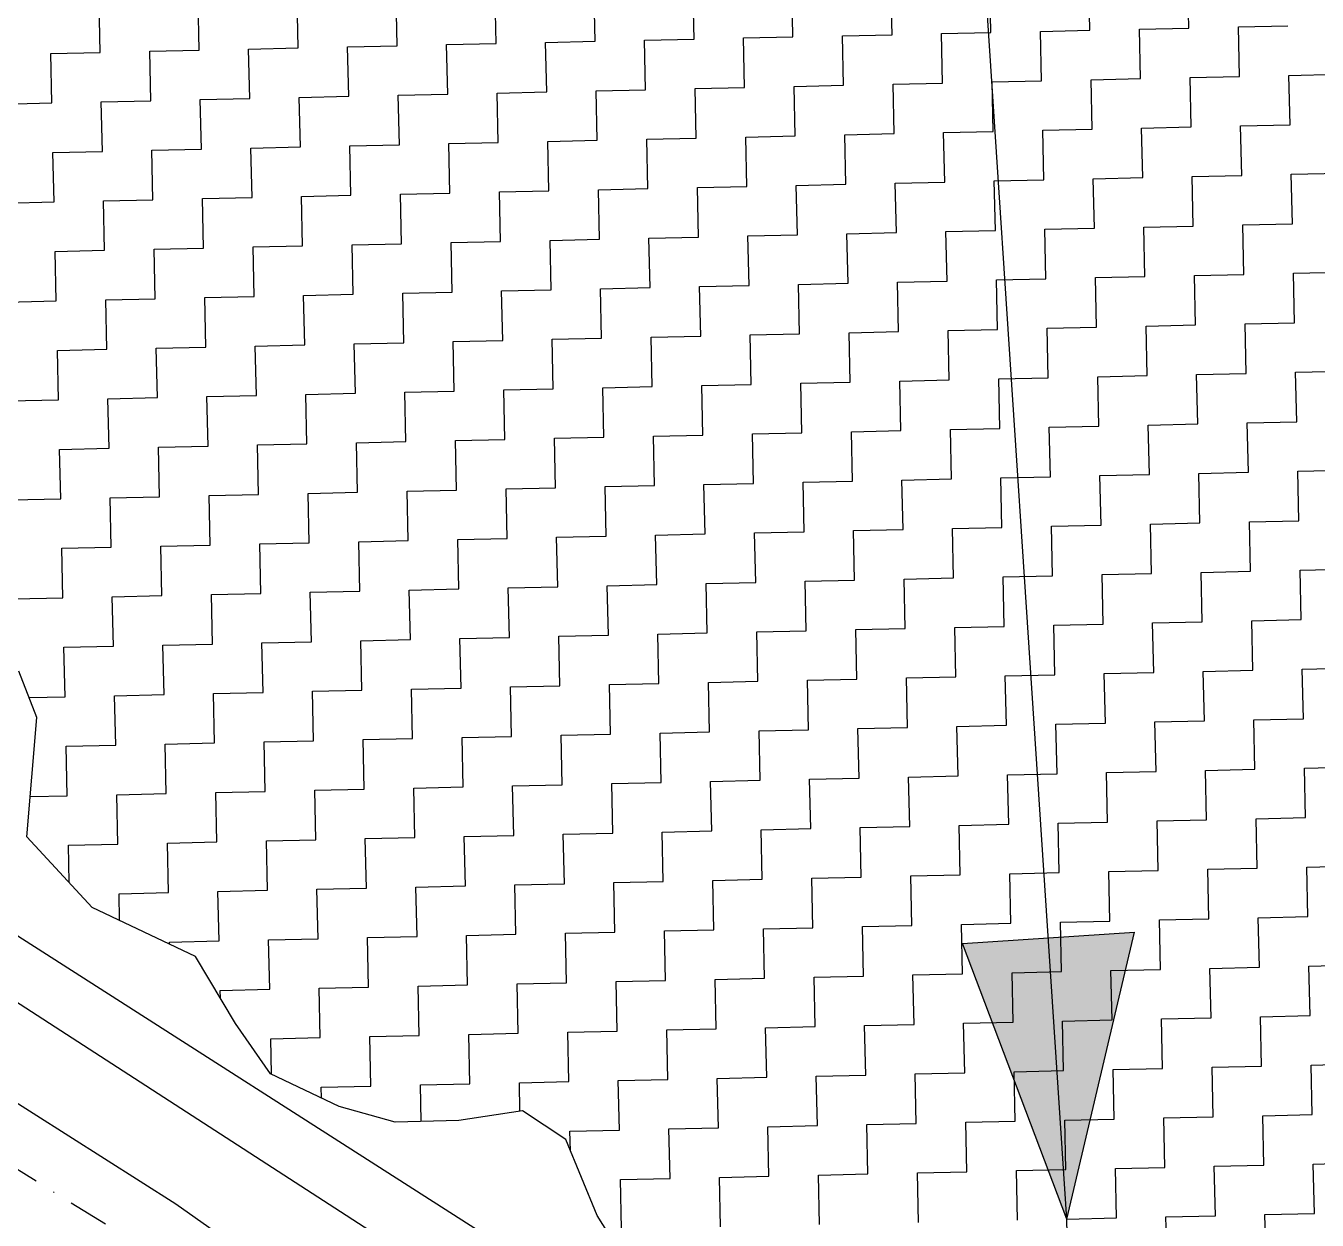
# Model space of a CAD drawing. Header units: metres. Extents: x 281463 to 283423, y 2096851 to 2099007.
# Drawn here: x 281798.3 to 281958.3, y 2097464.6 to 2097612.6 of the extents above; entities that cross this region are included whole.
import ezdxf

# ---------------------------------------------------------------- set-up
doc = ezdxf.new("R2010")
doc.units = ezdxf.units.M
doc.linetypes.add('DASHDOT', pattern=[1, 0.5, -0.25, 0, -0.25])
for name, color, linetype in [('LINE_WATER', 4, 'Continuous'), ('POLY_HATCH', 12, 'Continuous'), ('POLY_WATER', 4, 'Continuous'), ('V_BOUND_STREAM_LINE', 7, 'DASHDOT')]:
    doc.layers.add(name, color=color, linetype=linetype)

msp = doc.modelspace()

# ---------------------------------------------------------------- hatches: boundary and pattern name
h = msp.add_hatch(color=256)
h.paths.add_polyline_path([(281924.97, 2097499.62), (281914.31, 2097498.91), (281927.27, 2097464.76)])
h.paths.add_polyline_path([(281927.27, 2097464.76), (281935.63, 2097500.32), (281924.97, 2097499.62)])

# ---------------------------------------------------------------- linework, layer by layer
for points in [[(281927.27, 2097464.76), (281913.41, 2097674.76)], [(281914.31, 2097498.91), (281935.63, 2097500.32)], [(281927.27, 2097464.76), (281914.31, 2097498.91)], [(281927.27, 2097464.76), (281935.63, 2097500.32)]]:
    msp.add_lwpolyline(points)
at = {"layer": 'LINE_WATER'}
for p, q in [((281651.81, 2097571.42), (281816.86, 2097466.64)), ((281724.23, 2097538.76), (281885.52, 2097434.52)), ((281816.86, 2097466.64), (281843.46, 2097447.91))]:
    msp.add_line(p, q, dxfattribs=at)
at = {"layer": 'POLY_HATCH', "linetype": 'Continuous'}
for p, q in [((281893.32, 2097611.26), (281893.19, 2097617.39)), ((281905.59, 2097611.53), (281905.45, 2097617.66)), ((281917.85, 2097611.8), (281917.72, 2097617.94)), ((281930.12, 2097612.08), (281929.98, 2097618.21)), ((281942.38, 2097612.35), (281942.25, 2097618.49)), ((281819.73, 2097609.61), (281819.6, 2097615.74)), ((281832, 2097609.89), (281831.86, 2097616.02)), ((281844.26, 2097610.16), (281844.13, 2097616.29)), ((281856.53, 2097610.43), (281856.39, 2097616.57)), ((281868.79, 2097610.71), (281868.66, 2097616.84)), ((281881.06, 2097610.98), (281880.92, 2097617.11)), ((281807.47, 2097609.34), (281807.33, 2097615.47)), ((281948.52, 2097612.49), (281954.65, 2097612.63)), ((281948.65, 2097606.36), (281948.52, 2097612.49)), ((281874.92, 2097610.85), (281881.06, 2097610.98)), ((281875.06, 2097604.71), (281874.92, 2097610.85)), ((281887.19, 2097611.12), (281893.32, 2097611.26)), ((281887.33, 2097604.99), (281887.19, 2097611.12)), ((281899.46, 2097611.39), (281905.59, 2097611.53)), ((281899.59, 2097605.26), (281899.46, 2097611.39)), ((281911.72, 2097611.67), (281917.85, 2097611.8)), ((281911.86, 2097605.53), (281911.72, 2097611.67)), ((281923.99, 2097611.94), (281930.12, 2097612.08)), ((281924.12, 2097605.81), (281923.99, 2097611.94)), ((281936.25, 2097612.22), (281942.38, 2097612.35)), ((281936.39, 2097606.08), (281936.25, 2097612.22)), ((281801.33, 2097609.2), (281807.47, 2097609.34)), ((281813.6, 2097609.47), (281819.73, 2097609.61)), ((281813.74, 2097603.34), (281813.6, 2097609.47)), ((281825.86, 2097609.75), (281832, 2097609.89)), ((281826, 2097603.62), (281825.86, 2097609.75)), ((281838.13, 2097610.02), (281844.26, 2097610.16)), ((281838.27, 2097603.89), (281838.13, 2097610.02)), ((281850.39, 2097610.3), (281856.53, 2097610.43)), ((281850.53, 2097604.16), (281850.39, 2097610.3)), ((281862.66, 2097610.57), (281868.79, 2097610.71)), ((281862.8, 2097604.44), (281862.66, 2097610.57)), ((281801.47, 2097603.07), (281801.33, 2097609.2)), ((281930.25, 2097605.95), (281936.39, 2097606.08)), ((281942.52, 2097606.22), (281948.65, 2097606.36)), ((281942.66, 2097600.09), (281942.52, 2097606.22)), ((281954.78, 2097606.49), (281960.92, 2097606.63)), ((281954.92, 2097600.36), (281954.78, 2097606.49)), ((281856.66, 2097604.3), (281862.8, 2097604.44)), ((281868.93, 2097604.58), (281875.06, 2097604.71)), ((281869.07, 2097598.44), (281868.93, 2097604.58)), ((281881.19, 2097604.85), (281887.33, 2097604.99)), ((281881.33, 2097598.72), (281881.19, 2097604.85)), ((281893.46, 2097605.12), (281899.59, 2097605.26)), ((281893.6, 2097598.99), (281893.46, 2097605.12)), ((281905.72, 2097605.4), (281911.86, 2097605.53)), ((281905.86, 2097599.27), (281905.72, 2097605.4)), ((281917.99, 2097605.67), (281924.12, 2097605.81)), ((281918.13, 2097599.54), (281917.99, 2097605.67)), ((281930.39, 2097599.81), (281930.25, 2097605.95)), ((281795.34, 2097602.93), (281801.47, 2097603.07)), ((281807.6, 2097603.21), (281813.74, 2097603.34)), ((281807.74, 2097597.07), (281807.6, 2097603.21)), ((281819.87, 2097603.48), (281826, 2097603.62)), ((281820.01, 2097597.35), (281819.87, 2097603.48)), ((281832.13, 2097603.75), (281838.27, 2097603.89)), ((281832.27, 2097597.62), (281832.13, 2097603.75)), ((281844.4, 2097604.03), (281850.53, 2097604.16)), ((281844.54, 2097597.9), (281844.4, 2097604.03)), ((281856.8, 2097598.17), (281856.66, 2097604.3)), ((281924.26, 2097599.68), (281930.39, 2097599.81)), ((281924.4, 2097593.54), (281924.26, 2097599.68)), ((281936.52, 2097599.95), (281942.66, 2097600.09)), ((281936.66, 2097593.82), (281936.52, 2097599.95)), ((281948.79, 2097600.22), (281954.92, 2097600.36)), ((281948.93, 2097594.09), (281948.79, 2097600.22)), ((281850.67, 2097598.03), (281856.8, 2097598.17)), ((281850.81, 2097591.9), (281850.67, 2097598.03)), ((281862.93, 2097598.31), (281869.07, 2097598.44)), ((281863.07, 2097592.17), (281862.93, 2097598.31)), ((281875.2, 2097598.58), (281881.33, 2097598.72)), ((281875.34, 2097592.45), (281875.2, 2097598.58)), ((281887.46, 2097598.85), (281893.6, 2097598.99)), ((281887.6, 2097592.72), (281887.46, 2097598.85)), ((281899.73, 2097599.13), (281905.86, 2097599.27)), ((281899.87, 2097593), (281899.73, 2097599.13)), ((281911.99, 2097599.4), (281918.13, 2097599.54)), ((281912.13, 2097593.27), (281911.99, 2097599.4)), ((281801.61, 2097596.94), (281807.74, 2097597.07)), ((281801.75, 2097590.8), (281801.61, 2097596.94)), ((281813.87, 2097597.21), (281820.01, 2097597.35)), ((281814.01, 2097591.08), (281813.87, 2097597.21)), ((281826.14, 2097597.48), (281832.27, 2097597.62)), ((281826.28, 2097591.35), (281826.14, 2097597.48)), ((281838.4, 2097597.76), (281844.54, 2097597.9)), ((281838.54, 2097591.63), (281838.4, 2097597.76)), ((281906, 2097593.13), (281912.13, 2097593.27)), ((281918.26, 2097593.41), (281924.4, 2097593.54)), ((281918.4, 2097587.27), (281918.26, 2097593.41)), ((281930.53, 2097593.68), (281936.66, 2097593.82)), ((281930.67, 2097587.55), (281930.53, 2097593.68)), ((281942.79, 2097593.96), (281948.93, 2097594.09)), ((281942.93, 2097587.82), (281942.79, 2097593.96)), ((281955.06, 2097594.23), (281961.19, 2097594.37)), ((281955.2, 2097588.1), (281955.06, 2097594.23)), ((281832.41, 2097591.49), (281838.54, 2097591.63)), ((281844.67, 2097591.76), (281850.81, 2097591.9)), ((281844.81, 2097585.63), (281844.67, 2097591.76)), ((281856.94, 2097592.04), (281863.07, 2097592.17)), ((281857.08, 2097585.9), (281856.94, 2097592.04)), ((281869.2, 2097592.31), (281875.34, 2097592.45)), ((281869.34, 2097586.18), (281869.2, 2097592.31)), ((281881.47, 2097592.58), (281887.6, 2097592.72)), ((281881.61, 2097586.45), (281881.47, 2097592.58)), ((281893.73, 2097592.86), (281899.87, 2097593)), ((281893.87, 2097586.73), (281893.73, 2097592.86)), ((281906.14, 2097587), (281906, 2097593.13)), ((281795.61, 2097590.67), (281801.75, 2097590.8)), ((281807.88, 2097590.94), (281814.01, 2097591.08)), ((281808.02, 2097584.81), (281807.88, 2097590.94)), ((281820.14, 2097591.21), (281826.28, 2097591.35)), ((281820.28, 2097585.08), (281820.14, 2097591.21)), ((281832.55, 2097585.36), (281832.41, 2097591.49)), ((281900, 2097586.86), (281906.14, 2097587)), ((281900.14, 2097580.73), (281900, 2097586.86)), ((281912.27, 2097587.14), (281918.4, 2097587.27)), ((281912.41, 2097581), (281912.27, 2097587.14)), ((281924.53, 2097587.41), (281930.67, 2097587.55)), ((281924.67, 2097581.28), (281924.53, 2097587.41)), ((281936.8, 2097587.69), (281942.93, 2097587.82)), ((281936.94, 2097581.55), (281936.8, 2097587.69)), ((281949.06, 2097587.96), (281955.2, 2097588.1)), ((281949.2, 2097581.83), (281949.06, 2097587.96)), ((281826.41, 2097585.22), (281832.55, 2097585.36)), ((281826.55, 2097579.09), (281826.41, 2097585.22)), ((281838.68, 2097585.49), (281844.81, 2097585.63)), ((281838.81, 2097579.36), (281838.68, 2097585.49)), ((281850.94, 2097585.77), (281857.08, 2097585.9)), ((281851.08, 2097579.63), (281850.94, 2097585.77)), ((281863.21, 2097586.04), (281869.34, 2097586.18)), ((281863.35, 2097579.91), (281863.21, 2097586.04)), ((281875.47, 2097586.32), (281881.61, 2097586.45)), ((281875.61, 2097580.18), (281875.47, 2097586.32)), ((281887.74, 2097586.59), (281893.87, 2097586.73)), ((281887.88, 2097580.46), (281887.74, 2097586.59)), ((281801.88, 2097584.67), (281808.02, 2097584.81)), ((281802.02, 2097578.54), (281801.88, 2097584.67)), ((281814.15, 2097584.94), (281820.28, 2097585.08)), ((281814.28, 2097578.81), (281814.15, 2097584.94)), ((281955.33, 2097581.96), (281961.47, 2097582.1)), ((281881.74, 2097580.32), (281887.88, 2097580.46)), ((281894.01, 2097580.59), (281900.14, 2097580.73)), ((281894.14, 2097574.46), (281894.01, 2097580.59)), ((281906.27, 2097580.87), (281912.41, 2097581)), ((281906.41, 2097574.74), (281906.27, 2097580.87)), ((281918.54, 2097581.14), (281924.67, 2097581.28)), ((281918.67, 2097575.01), (281918.54, 2097581.14)), ((281930.8, 2097581.42), (281936.94, 2097581.55)), ((281930.94, 2097575.28), (281930.8, 2097581.42)), ((281943.07, 2097581.69), (281949.2, 2097581.83)), ((281943.21, 2097575.56), (281943.07, 2097581.69)), ((281955.47, 2097575.83), (281955.33, 2097581.96)), ((281820.42, 2097578.95), (281826.55, 2097579.09)), ((281820.55, 2097572.82), (281820.42, 2097578.95)), ((281832.68, 2097579.22), (281838.81, 2097579.36)), ((281832.82, 2097573.09), (281832.68, 2097579.22)), ((281844.95, 2097579.5), (281851.08, 2097579.63)), ((281845.08, 2097573.36), (281844.95, 2097579.5)), ((281857.21, 2097579.77), (281863.35, 2097579.91)), ((281857.35, 2097573.64), (281857.21, 2097579.77)), ((281869.48, 2097580.05), (281875.61, 2097580.18)), ((281869.61, 2097573.91), (281869.48, 2097580.05)), ((281881.88, 2097574.19), (281881.74, 2097580.32)), ((281795.89, 2097578.4), (281802.02, 2097578.54)), ((281808.15, 2097578.68), (281814.28, 2097578.81)), ((281808.29, 2097572.54), (281808.15, 2097578.68)), ((281949.34, 2097575.69), (281955.47, 2097575.83)), ((281949.47, 2097569.56), (281949.34, 2097575.69)), ((281875.75, 2097574.05), (281881.88, 2097574.19)), ((281875.88, 2097567.92), (281875.75, 2097574.05)), ((281888.01, 2097574.32), (281894.14, 2097574.46)), ((281888.15, 2097568.19), (281888.01, 2097574.32)), ((281900.28, 2097574.6), (281906.41, 2097574.74)), ((281900.41, 2097568.47), (281900.28, 2097574.6)), ((281912.54, 2097574.87), (281918.67, 2097575.01)), ((281912.68, 2097568.74), (281912.54, 2097574.87)), ((281924.81, 2097575.15), (281930.94, 2097575.28)), ((281924.94, 2097569.01), (281924.81, 2097575.15)), ((281937.07, 2097575.42), (281943.21, 2097575.56)), ((281937.21, 2097569.29), (281937.07, 2097575.42)), ((281802.16, 2097572.41), (281808.29, 2097572.54)), ((281814.42, 2097572.68), (281820.55, 2097572.82)), ((281814.56, 2097566.55), (281814.42, 2097572.68)), ((281826.69, 2097572.95), (281832.82, 2097573.09)), ((281826.82, 2097566.82), (281826.69, 2097572.95)), ((281838.95, 2097573.23), (281845.08, 2097573.36)), ((281839.09, 2097567.1), (281838.95, 2097573.23)), ((281851.22, 2097573.5), (281857.35, 2097573.64)), ((281851.35, 2097567.37), (281851.22, 2097573.5)), ((281863.48, 2097573.78), (281869.61, 2097573.91)), ((281863.62, 2097567.64), (281863.48, 2097573.78)), ((281802.29, 2097566.27), (281802.16, 2097572.41)), ((281931.08, 2097569.15), (281937.21, 2097569.29)), ((281943.34, 2097569.42), (281949.47, 2097569.56)), ((281943.48, 2097563.29), (281943.34, 2097569.42)), ((281955.61, 2097569.7), (281961.74, 2097569.84)), ((281955.74, 2097563.57), (281955.61, 2097569.7)), ((281857.49, 2097567.51), (281863.62, 2097567.64)), ((281869.75, 2097567.78), (281875.88, 2097567.92)), ((281869.89, 2097561.65), (281869.75, 2097567.78)), ((281882.02, 2097568.05), (281888.15, 2097568.19)), ((281882.15, 2097561.92), (281882.02, 2097568.05)), ((281894.28, 2097568.33), (281900.41, 2097568.47)), ((281894.42, 2097562.2), (281894.28, 2097568.33)), ((281906.55, 2097568.6), (281912.68, 2097568.74)), ((281906.68, 2097562.47), (281906.55, 2097568.6)), ((281918.81, 2097568.88), (281924.94, 2097569.01)), ((281918.95, 2097562.74), (281918.81, 2097568.88)), ((281931.21, 2097563.02), (281931.08, 2097569.15)), ((281796.16, 2097566.14), (281802.29, 2097566.27)), ((281808.43, 2097566.41), (281814.56, 2097566.55)), ((281808.56, 2097560.28), (281808.43, 2097566.41)), ((281820.69, 2097566.68), (281826.82, 2097566.82)), ((281820.83, 2097560.55), (281820.69, 2097566.68)), ((281832.96, 2097566.96), (281839.09, 2097567.1)), ((281833.09, 2097560.83), (281832.96, 2097566.96)), ((281845.22, 2097567.23), (281851.35, 2097567.37)), ((281845.36, 2097561.1), (281845.22, 2097567.23)), ((281857.62, 2097561.37), (281857.49, 2097567.51)), ((281925.08, 2097562.88), (281931.21, 2097563.02)), ((281925.22, 2097556.75), (281925.08, 2097562.88)), ((281937.35, 2097563.16), (281943.48, 2097563.29)), ((281937.48, 2097557.02), (281937.35, 2097563.16)), ((281949.61, 2097563.43), (281955.74, 2097563.57)), ((281949.75, 2097557.3), (281949.61, 2097563.43)), ((281851.49, 2097561.24), (281857.62, 2097561.37)), ((281851.63, 2097555.1), (281851.49, 2097561.24)), ((281863.76, 2097561.51), (281869.89, 2097561.65)), ((281863.89, 2097555.38), (281863.76, 2097561.51)), ((281876.02, 2097561.79), (281882.15, 2097561.92)), ((281876.16, 2097555.65), (281876.02, 2097561.79)), ((281888.29, 2097562.06), (281894.42, 2097562.2)), ((281888.42, 2097555.93), (281888.29, 2097562.06)), ((281900.55, 2097562.33), (281906.68, 2097562.47)), ((281900.69, 2097556.2), (281900.55, 2097562.33)), ((281912.82, 2097562.61), (281918.95, 2097562.74)), ((281912.95, 2097556.47), (281912.82, 2097562.61)), ((281802.43, 2097560.14), (281808.56, 2097560.28)), ((281802.57, 2097554.01), (281802.43, 2097560.14)), ((281814.7, 2097560.41), (281820.83, 2097560.55)), ((281814.83, 2097554.28), (281814.7, 2097560.41)), ((281826.96, 2097560.69), (281833.09, 2097560.83)), ((281827.1, 2097554.56), (281826.96, 2097560.69)), ((281839.23, 2097560.96), (281845.36, 2097561.1)), ((281839.36, 2097554.83), (281839.23, 2097560.96)), ((281906.82, 2097556.34), (281912.95, 2097556.47)), ((281919.09, 2097556.61), (281925.22, 2097556.75)), ((281919.22, 2097550.48), (281919.09, 2097556.61)), ((281931.35, 2097556.89), (281937.48, 2097557.02)), ((281931.49, 2097550.75), (281931.35, 2097556.89)), ((281943.62, 2097557.16), (281949.75, 2097557.3)), ((281943.75, 2097551.03), (281943.62, 2097557.16)), ((281955.88, 2097557.43), (281962.01, 2097557.57)), ((281956.02, 2097551.3), (281955.88, 2097557.43)), ((281833.23, 2097554.69), (281839.36, 2097554.83)), ((281845.5, 2097554.97), (281851.63, 2097555.1)), ((281845.63, 2097548.83), (281845.5, 2097554.97)), ((281857.76, 2097555.24), (281863.89, 2097555.38)), ((281857.9, 2097549.11), (281857.76, 2097555.24)), ((281870.03, 2097555.52), (281876.16, 2097555.65)), ((281870.16, 2097549.38), (281870.03, 2097555.52)), ((281882.29, 2097555.79), (281888.42, 2097555.93)), ((281882.43, 2097549.66), (281882.29, 2097555.79)), ((281894.56, 2097556.06), (281900.69, 2097556.2)), ((281894.69, 2097549.93), (281894.56, 2097556.06)), ((281906.96, 2097550.21), (281906.82, 2097556.34)), ((281796.44, 2097553.87), (281802.57, 2097554.01)), ((281808.7, 2097554.15), (281814.83, 2097554.28)), ((281808.84, 2097548.01), (281808.7, 2097554.15)), ((281820.97, 2097554.42), (281827.1, 2097554.56)), ((281821.1, 2097548.29), (281820.97, 2097554.42)), ((281833.37, 2097548.56), (281833.23, 2097554.69)), ((281900.83, 2097550.07), (281906.96, 2097550.21)), ((281900.96, 2097543.94), (281900.83, 2097550.07)), ((281913.09, 2097550.34), (281919.22, 2097550.48)), ((281913.23, 2097544.21), (281913.09, 2097550.34)), ((281925.36, 2097550.62), (281931.49, 2097550.75)), ((281925.49, 2097544.48), (281925.36, 2097550.62)), ((281937.62, 2097550.89), (281943.75, 2097551.03)), ((281937.76, 2097544.76), (281937.62, 2097550.89)), ((281949.89, 2097551.16), (281956.02, 2097551.3)), ((281950.02, 2097545.03), (281949.89, 2097551.16)), ((281827.24, 2097548.42), (281833.37, 2097548.56)), ((281827.37, 2097542.29), (281827.24, 2097548.42)), ((281839.5, 2097548.7), (281845.63, 2097548.83)), ((281839.64, 2097542.57), (281839.5, 2097548.7)), ((281851.77, 2097548.97), (281857.9, 2097549.11)), ((281851.9, 2097542.84), (281851.77, 2097548.97)), ((281864.03, 2097549.25), (281870.16, 2097549.38)), ((281864.17, 2097543.11), (281864.03, 2097549.25)), ((281876.3, 2097549.52), (281882.43, 2097549.66)), ((281876.43, 2097543.39), (281876.3, 2097549.52)), ((281888.56, 2097549.79), (281894.69, 2097549.93)), ((281888.7, 2097543.66), (281888.56, 2097549.79)), ((281802.7, 2097547.88), (281808.84, 2097548.01)), ((281802.84, 2097541.74), (281802.7, 2097547.88)), ((281814.97, 2097548.15), (281821.1, 2097548.29)), ((281815.11, 2097542.02), (281814.97, 2097548.15)), ((281956.16, 2097545.17), (281962.29, 2097545.31)), ((281882.56, 2097543.52), (281888.7, 2097543.66)), ((281894.83, 2097543.8), (281900.96, 2097543.94)), ((281894.97, 2097537.67), (281894.83, 2097543.8)), ((281907.1, 2097544.07), (281913.23, 2097544.21)), ((281907.23, 2097537.94), (281907.1, 2097544.07)), ((281919.36, 2097544.35), (281925.49, 2097544.48)), ((281919.5, 2097538.21), (281919.36, 2097544.35)), ((281931.63, 2097544.62), (281937.76, 2097544.76)), ((281931.76, 2097538.49), (281931.63, 2097544.62)), ((281943.89, 2097544.89), (281950.02, 2097545.03)), ((281944.03, 2097538.76), (281943.89, 2097544.89)), ((281956.29, 2097539.04), (281956.16, 2097545.17)), ((281808.97, 2097541.88), (281815.11, 2097542.02)), ((281821.24, 2097542.15), (281827.37, 2097542.29)), ((281821.38, 2097536.02), (281821.24, 2097542.15)), ((281833.5, 2097542.43), (281839.64, 2097542.57)), ((281833.64, 2097536.3), (281833.5, 2097542.43)), ((281845.77, 2097542.7), (281851.9, 2097542.84)), ((281845.91, 2097536.57), (281845.77, 2097542.7)), ((281858.03, 2097542.98), (281864.17, 2097543.11)), ((281858.17, 2097536.84), (281858.03, 2097542.98)), ((281870.3, 2097543.25), (281876.43, 2097543.39)), ((281870.44, 2097537.12), (281870.3, 2097543.25)), ((281882.7, 2097537.39), (281882.56, 2097543.52)), ((281796.71, 2097541.61), (281802.84, 2097541.74)), ((281809.11, 2097535.75), (281808.97, 2097541.88)), ((281950.16, 2097538.9), (281956.29, 2097539.04)), ((281950.3, 2097532.77), (281950.16, 2097538.9)), ((281876.57, 2097537.25), (281882.7, 2097537.39)), ((281876.71, 2097531.12), (281876.57, 2097537.25)), ((281888.83, 2097537.53), (281894.97, 2097537.67)), ((281888.97, 2097531.4), (281888.83, 2097537.53)), ((281901.1, 2097537.8), (281907.23, 2097537.94)), ((281901.24, 2097531.67), (281901.1, 2097537.8)), ((281913.36, 2097538.08), (281919.5, 2097538.21)), ((281913.5, 2097531.94), (281913.36, 2097538.08)), ((281925.63, 2097538.35), (281931.76, 2097538.49)), ((281925.77, 2097532.22), (281925.63, 2097538.35)), ((281937.89, 2097538.63), (281944.03, 2097538.76)), ((281938.03, 2097532.49), (281937.89, 2097538.63)), ((281802.98, 2097535.61), (281809.11, 2097535.75)), ((281803.12, 2097529.48), (281802.98, 2097535.61)), ((281815.24, 2097535.88), (281821.38, 2097536.02)), ((281815.38, 2097529.75), (281815.24, 2097535.88)), ((281827.51, 2097536.16), (281833.64, 2097536.3)), ((281827.65, 2097530.03), (281827.51, 2097536.16)), ((281839.77, 2097536.43), (281845.91, 2097536.57)), ((281839.91, 2097530.3), (281839.77, 2097536.43)), ((281852.04, 2097536.71), (281858.17, 2097536.84)), ((281852.18, 2097530.57), (281852.04, 2097536.71)), ((281864.3, 2097536.98), (281870.44, 2097537.12)), ((281864.44, 2097530.85), (281864.3, 2097536.98)), ((281931.9, 2097532.36), (281938.03, 2097532.49)), ((281944.16, 2097532.63), (281950.3, 2097532.77)), ((281944.3, 2097526.5), (281944.16, 2097532.63)), ((281956.43, 2097532.9), (281962.56, 2097533.04)), ((281956.57, 2097526.77), (281956.43, 2097532.9)), ((281858.31, 2097530.71), (281864.44, 2097530.85)), ((281870.57, 2097530.99), (281876.71, 2097531.12)), ((281870.71, 2097524.85), (281870.57, 2097530.99)), ((281882.84, 2097531.26), (281888.97, 2097531.4)), ((281882.98, 2097525.13), (281882.84, 2097531.26)), ((281895.1, 2097531.53), (281901.24, 2097531.67)), ((281895.24, 2097525.4), (281895.1, 2097531.53)), ((281907.37, 2097531.81), (281913.5, 2097531.94)), ((281907.51, 2097525.68), (281907.37, 2097531.81)), ((281919.63, 2097532.08), (281925.77, 2097532.22)), ((281919.77, 2097525.95), (281919.63, 2097532.08)), ((281932.04, 2097526.22), (281931.9, 2097532.36)), ((281798.68, 2097529.38), (281803.12, 2097529.48)), ((281809.25, 2097529.61), (281815.38, 2097529.75)), ((281809.39, 2097523.48), (281809.25, 2097529.61)), ((281821.51, 2097529.89), (281827.65, 2097530.03)), ((281821.65, 2097523.76), (281821.51, 2097529.89)), ((281833.78, 2097530.16), (281839.91, 2097530.3)), ((281833.92, 2097524.03), (281833.78, 2097530.16)), ((281846.04, 2097530.44), (281852.18, 2097530.57)), ((281846.18, 2097524.3), (281846.04, 2097530.44)), ((281858.45, 2097524.58), (281858.31, 2097530.71)), ((281925.9, 2097526.09), (281932.04, 2097526.22)), ((281926.04, 2097519.95), (281925.9, 2097526.09)), ((281938.17, 2097526.36), (281944.3, 2097526.5)), ((281938.31, 2097520.23), (281938.17, 2097526.36)), ((281950.43, 2097526.63), (281956.57, 2097526.77)), ((281950.57, 2097520.5), (281950.43, 2097526.63)), ((281852.31, 2097524.44), (281858.45, 2097524.58)), ((281852.45, 2097518.31), (281852.31, 2097524.44)), ((281864.58, 2097524.72), (281870.71, 2097524.85)), ((281864.72, 2097518.58), (281864.58, 2097524.72)), ((281876.84, 2097524.99), (281882.98, 2097525.13)), ((281876.98, 2097518.86), (281876.84, 2097524.99)), ((281889.11, 2097525.26), (281895.24, 2097525.4)), ((281889.25, 2097519.13), (281889.11, 2097525.26)), ((281901.37, 2097525.54), (281907.51, 2097525.68)), ((281901.51, 2097519.41), (281901.37, 2097525.54)), ((281913.64, 2097525.81), (281919.77, 2097525.95)), ((281913.78, 2097519.68), (281913.64, 2097525.81)), ((281803.25, 2097523.35), (281809.39, 2097523.48)), ((281803.39, 2097517.21), (281803.25, 2097523.35)), ((281815.52, 2097523.62), (281821.65, 2097523.76)), ((281815.66, 2097517.49), (281815.52, 2097523.62)), ((281827.78, 2097523.89), (281833.92, 2097524.03)), ((281827.92, 2097517.76), (281827.78, 2097523.89)), ((281840.05, 2097524.17), (281846.18, 2097524.3)), ((281840.19, 2097518.04), (281840.05, 2097524.17)), ((281907.64, 2097519.54), (281913.78, 2097519.68)), ((281919.91, 2097519.82), (281926.04, 2097519.95)), ((281920.05, 2097513.68), (281919.91, 2097519.82)), ((281932.17, 2097520.09), (281938.31, 2097520.23)), ((281932.31, 2097513.96), (281932.17, 2097520.09)), ((281944.44, 2097520.36), (281950.57, 2097520.5)), ((281944.58, 2097514.23), (281944.44, 2097520.36)), ((281956.7, 2097520.64), (281962.84, 2097520.78)), ((281956.84, 2097514.51), (281956.7, 2097520.64)), ((281834.05, 2097517.9), (281840.19, 2097518.04)), ((281846.32, 2097518.17), (281852.45, 2097518.31)), ((281846.45, 2097512.04), (281846.32, 2097518.17)), ((281858.58, 2097518.45), (281864.72, 2097518.58)), ((281858.72, 2097512.31), (281858.58, 2097518.45)), ((281870.85, 2097518.72), (281876.98, 2097518.86)), ((281870.98, 2097512.59), (281870.85, 2097518.72)), ((281883.11, 2097518.99), (281889.25, 2097519.13)), ((281883.25, 2097512.86), (281883.11, 2097518.99)), ((281895.38, 2097519.27), (281901.51, 2097519.41)), ((281895.52, 2097513.14), (281895.38, 2097519.27)), ((281907.78, 2097513.41), (281907.64, 2097519.54)), ((281798.8, 2097517.11), (281803.39, 2097517.21)), ((281809.52, 2097517.35), (281815.66, 2097517.49)), ((281809.66, 2097511.22), (281809.52, 2097517.35)), ((281821.79, 2097517.62), (281827.92, 2097517.76)), ((281821.92, 2097511.49), (281821.79, 2097517.62)), ((281834.19, 2097511.77), (281834.05, 2097517.9)), ((281901.65, 2097513.27), (281907.78, 2097513.41)), ((281901.78, 2097507.14), (281901.65, 2097513.27)), ((281913.91, 2097513.55), (281920.05, 2097513.68)), ((281914.05, 2097507.41), (281913.91, 2097513.55)), ((281926.18, 2097513.82), (281932.31, 2097513.96)), ((281926.31, 2097507.69), (281926.18, 2097513.82)), ((281938.44, 2097514.1), (281944.58, 2097514.23)), ((281938.58, 2097507.96), (281938.44, 2097514.1)), ((281950.71, 2097514.37), (281956.84, 2097514.51)), ((281950.84, 2097508.24), (281950.71, 2097514.37)), ((281828.06, 2097511.63), (281834.19, 2097511.77)), ((281828.19, 2097505.5), (281828.06, 2097511.63)), ((281840.32, 2097511.9), (281846.45, 2097512.04)), ((281840.46, 2097505.77), (281840.32, 2097511.9)), ((281852.59, 2097512.18), (281858.72, 2097512.31)), ((281852.72, 2097506.04), (281852.59, 2097512.18)), ((281864.85, 2097512.45), (281870.98, 2097512.59)), ((281864.99, 2097506.32), (281864.85, 2097512.45)), ((281877.12, 2097512.72), (281883.25, 2097512.86)), ((281877.25, 2097506.59), (281877.12, 2097512.72)), ((281889.38, 2097513), (281895.52, 2097513.14)), ((281889.52, 2097506.87), (281889.38, 2097513)), ((281803.53, 2097511.08), (281809.66, 2097511.22)), ((281803.63, 2097506.45), (281803.53, 2097511.08)), ((281815.79, 2097511.35), (281821.92, 2097511.49)), ((281815.93, 2097505.22), (281815.79, 2097511.35)), ((281956.98, 2097508.37), (281963.11, 2097508.51)), ((281883.39, 2097506.73), (281889.52, 2097506.87)), ((281895.65, 2097507), (281901.78, 2097507.14)), ((281895.79, 2097500.87), (281895.65, 2097507)), ((281907.92, 2097507.28), (281914.05, 2097507.41)), ((281908.05, 2097501.14), (281907.92, 2097507.28)), ((281920.18, 2097507.55), (281926.31, 2097507.69)), ((281920.32, 2097501.42), (281920.18, 2097507.55)), ((281932.45, 2097507.83), (281938.58, 2097507.96)), ((281932.58, 2097501.69), (281932.45, 2097507.83)), ((281944.71, 2097508.1), (281950.84, 2097508.24)), ((281944.85, 2097501.97), (281944.71, 2097508.1)), ((281957.11, 2097502.24), (281956.98, 2097508.37)), ((281809.8, 2097505.08), (281815.93, 2097505.22)), ((281822.06, 2097505.36), (281828.19, 2097505.5)), ((281822.2, 2097499.23), (281822.06, 2097505.36)), ((281834.33, 2097505.63), (281840.46, 2097505.77)), ((281834.46, 2097499.5), (281834.33, 2097505.63)), ((281846.59, 2097505.91), (281852.72, 2097506.04)), ((281846.73, 2097499.77), (281846.59, 2097505.91)), ((281858.86, 2097506.18), (281864.99, 2097506.32)), ((281858.99, 2097500.05), (281858.86, 2097506.18)), ((281871.12, 2097506.46), (281877.25, 2097506.59)), ((281871.26, 2097500.32), (281871.12, 2097506.46)), ((281883.52, 2097500.6), (281883.39, 2097506.73)), ((281809.87, 2097501.76), (281809.8, 2097505.08)), ((281950.98, 2097502.1), (281957.11, 2097502.24)), ((281951.12, 2097495.97), (281950.98, 2097502.1)), ((281877.39, 2097500.46), (281883.52, 2097500.6)), ((281877.53, 2097494.33), (281877.39, 2097500.46)), ((281889.66, 2097500.73), (281895.79, 2097500.87)), ((281889.79, 2097494.6), (281889.66, 2097500.73)), ((281901.92, 2097501.01), (281908.05, 2097501.14)), ((281902.06, 2097494.88), (281901.92, 2097501.01)), ((281914.19, 2097501.28), (281920.32, 2097501.42)), ((281914.32, 2097495.15), (281914.19, 2097501.28)), ((281926.45, 2097501.56), (281932.58, 2097501.69)), ((281926.59, 2097495.42), (281926.45, 2097501.56)), ((281938.72, 2097501.83), (281944.85, 2097501.97)), ((281938.85, 2097495.7), (281938.72, 2097501.83)), ((281816.07, 2097499.09), (281822.2, 2097499.23)), ((281816.07, 2097498.83), (281816.07, 2097499.09)), ((281828.33, 2097499.36), (281834.46, 2097499.5)), ((281828.47, 2097493.23), (281828.33, 2097499.36)), ((281840.6, 2097499.64), (281846.73, 2097499.77)), ((281840.73, 2097493.5), (281840.6, 2097499.64)), ((281852.86, 2097499.91), (281858.99, 2097500.05)), ((281853, 2097493.78), (281852.86, 2097499.91)), ((281865.13, 2097500.19), (281871.26, 2097500.32)), ((281865.26, 2097494.05), (281865.13, 2097500.19)), ((281932.72, 2097495.56), (281938.85, 2097495.7)), ((281944.99, 2097495.83), (281951.12, 2097495.97)), ((281945.12, 2097489.7), (281944.99, 2097495.83)), ((281957.25, 2097496.11), (281963.38, 2097496.25)), ((281957.39, 2097489.98), (281957.25, 2097496.11)), ((281859.13, 2097493.92), (281865.26, 2097494.05)), ((281871.4, 2097494.19), (281877.53, 2097494.33)), ((281871.53, 2097488.06), (281871.4, 2097494.19)), ((281883.66, 2097494.46), (281889.79, 2097494.6)), ((281883.8, 2097488.33), (281883.66, 2097494.46)), ((281895.93, 2097494.74), (281902.06, 2097494.88)), ((281896.06, 2097488.61), (281895.93, 2097494.74)), ((281908.19, 2097495.01), (281914.32, 2097495.15)), ((281908.33, 2097488.88), (281908.19, 2097495.01)), ((281920.46, 2097495.29), (281926.59, 2097495.42)), ((281920.59, 2097489.15), (281920.46, 2097495.29)), ((281932.86, 2097489.43), (281932.72, 2097495.56)), ((281822.34, 2097493.09), (281828.47, 2097493.23)), ((281822.36, 2097492.12), (281822.34, 2097493.09)), ((281834.6, 2097493.37), (281840.73, 2097493.5)), ((281834.74, 2097487.24), (281834.6, 2097493.37)), ((281846.87, 2097493.64), (281853, 2097493.78)), ((281847, 2097487.51), (281846.87, 2097493.64)), ((281859.27, 2097487.78), (281859.13, 2097493.92)), ((281926.73, 2097489.29), (281932.86, 2097489.43)), ((281926.86, 2097483.16), (281926.73, 2097489.29)), ((281938.99, 2097489.56), (281945.12, 2097489.7)), ((281939.13, 2097483.43), (281938.99, 2097489.56)), ((281951.26, 2097489.84), (281957.39, 2097489.98)), ((281951.39, 2097483.71), (281951.26, 2097489.84)), ((281853.14, 2097487.65), (281859.27, 2097487.78)), ((281853.27, 2097481.51), (281853.14, 2097487.65)), ((281865.4, 2097487.92), (281871.53, 2097488.06)), ((281865.54, 2097481.79), (281865.4, 2097487.92)), ((281877.67, 2097488.19), (281883.8, 2097488.33)), ((281877.8, 2097482.06), (281877.67, 2097488.19)), ((281889.93, 2097488.47), (281896.06, 2097488.61)), ((281890.07, 2097482.34), (281889.93, 2097488.47)), ((281902.2, 2097488.74), (281908.33, 2097488.88)), ((281902.33, 2097482.61), (281902.2, 2097488.74)), ((281914.46, 2097489.02), (281920.59, 2097489.15)), ((281914.6, 2097482.88), (281914.46, 2097489.02)), ((281828.61, 2097487.1), (281834.74, 2097487.24)), ((281828.7, 2097482.7), (281828.61, 2097487.1)), ((281840.87, 2097487.37), (281847, 2097487.51)), ((281841.01, 2097481.24), (281840.87, 2097487.37)), ((281908.47, 2097482.75), (281914.6, 2097482.88)), ((281920.73, 2097483.02), (281926.86, 2097483.16)), ((281920.87, 2097476.89), (281920.73, 2097483.02)), ((281933, 2097483.3), (281939.13, 2097483.43)), ((281933.13, 2097477.16), (281933, 2097483.3)), ((281945.26, 2097483.57), (281951.39, 2097483.71)), ((281945.4, 2097477.44), (281945.26, 2097483.57)), ((281957.53, 2097483.84), (281963.66, 2097483.98)), ((281957.66, 2097477.71), (281957.53, 2097483.84)), ((281834.87, 2097481.1), (281841.01, 2097481.24)), ((281847.14, 2097481.38), (281853.27, 2097481.51)), ((281847.24, 2097476.85), (281847.14, 2097481.38)), ((281859.41, 2097481.65), (281865.54, 2097481.79)), ((281859.48, 2097478.14), (281859.41, 2097481.65)), ((281871.67, 2097481.93), (281877.8, 2097482.06)), ((281871.81, 2097475.79), (281871.67, 2097481.93)), ((281883.94, 2097482.2), (281890.07, 2097482.34)), ((281884.07, 2097476.07), (281883.94, 2097482.2)), ((281896.2, 2097482.47), (281902.33, 2097482.61)), ((281896.34, 2097476.34), (281896.2, 2097482.47)), ((281908.6, 2097476.61), (281908.47, 2097482.75)), ((281834.9, 2097479.77), (281834.87, 2097481.1)), ((281902.47, 2097476.48), (281908.6, 2097476.61)), ((281902.61, 2097470.35), (281902.47, 2097476.48)), ((281914.73, 2097476.75), (281920.87, 2097476.89)), ((281914.87, 2097470.62), (281914.73, 2097476.75)), ((281927, 2097477.03), (281933.13, 2097477.16)), ((281927.14, 2097470.89), (281927, 2097477.03)), ((281939.27, 2097477.3), (281945.4, 2097477.44)), ((281939.4, 2097471.17), (281939.27, 2097477.3)), ((281951.53, 2097477.57), (281957.66, 2097477.71)), ((281951.67, 2097471.44), (281951.53, 2097477.57)), ((281865.67, 2097475.66), (281871.81, 2097475.79)), ((281865.73, 2097473.22), (281865.67, 2097475.66)), ((281877.94, 2097475.93), (281884.07, 2097476.07)), ((281878.08, 2097469.8), (281877.94, 2097475.93)), ((281890.2, 2097476.2), (281896.34, 2097476.34)), ((281890.34, 2097470.07), (281890.2, 2097476.2)), ((281957.8, 2097471.58), (281963.93, 2097471.72)), ((281884.21, 2097469.93), (281890.34, 2097470.07)), ((281896.47, 2097470.21), (281902.61, 2097470.35)), ((281896.61, 2097464.08), (281896.47, 2097470.21)), ((281908.74, 2097470.48), (281914.87, 2097470.62)), ((281908.88, 2097464.35), (281908.74, 2097470.48)), ((281921, 2097470.76), (281927.14, 2097470.89)), ((281921.14, 2097464.62), (281921, 2097470.76)), ((281933.27, 2097471.03), (281939.4, 2097471.17)), ((281933.41, 2097464.9), (281933.27, 2097471.03)), ((281945.53, 2097471.3), (281951.67, 2097471.44)), ((281945.67, 2097465.17), (281945.53, 2097471.3)), ((281957.94, 2097465.45), (281957.8, 2097471.58)), ((281871.94, 2097469.66), (281878.08, 2097469.8)), ((281872.08, 2097463.53), (281871.94, 2097469.66)), ((281884.35, 2097463.8), (281884.21, 2097469.93)), ((281951.8, 2097465.31), (281957.94, 2097465.45)), ((281951.94, 2097459.18), (281951.8, 2097465.31)), ((281927.27, 2097464.76), (281933.41, 2097464.9)), ((281927.41, 2097458.63), (281927.27, 2097464.76)), ((281939.54, 2097465.03), (281945.67, 2097465.17)), ((281939.68, 2097458.9), (281939.54, 2097465.03))]:
    msp.add_line(p, q, dxfattribs=at)
at = {"layer": 'POLY_HATCH'}
for p, q in [((281799.63, 2097526.92), (281797.4, 2097532.67)), ((281798.38, 2097512.13), (281799.63, 2097526.92)), ((281806.49, 2097503.35), (281798.38, 2097512.13)), ((281819.28, 2097497.31), (281806.49, 2097503.35)), ((281824.22, 2097488.99), (281819.28, 2097497.31)), ((281828.58, 2097482.76), (281824.22, 2097488.99)), ((281837.1, 2097478.73), (281828.58, 2097482.76)), ((281844, 2097476.78), (281837.1, 2097478.73)), ((281859.8, 2097478.19), (281851.91, 2097476.96)), ((281865.15, 2097474.62), (281859.8, 2097478.19)), ((281851.91, 2097476.96), (281844, 2097476.78)), ((281869.05, 2097465.21), (281865.15, 2097474.62)), ((281873.97, 2097457.42), (281869.05, 2097465.21))]:
    msp.add_line(p, q, dxfattribs=at)
at = {"layer": 'POLY_WATER'}
msp.add_line((281745.18, 2097533.15), (281872.56, 2097451.72), dxfattribs=at)
at = {"layer": 'V_BOUND_STREAM_LINE', "ltscale": 10}
msp.add_line((281928.22, 2097389.48), (281770.45, 2097487.52), dxfattribs=at)

doc.saveas('drawing.dxf')
